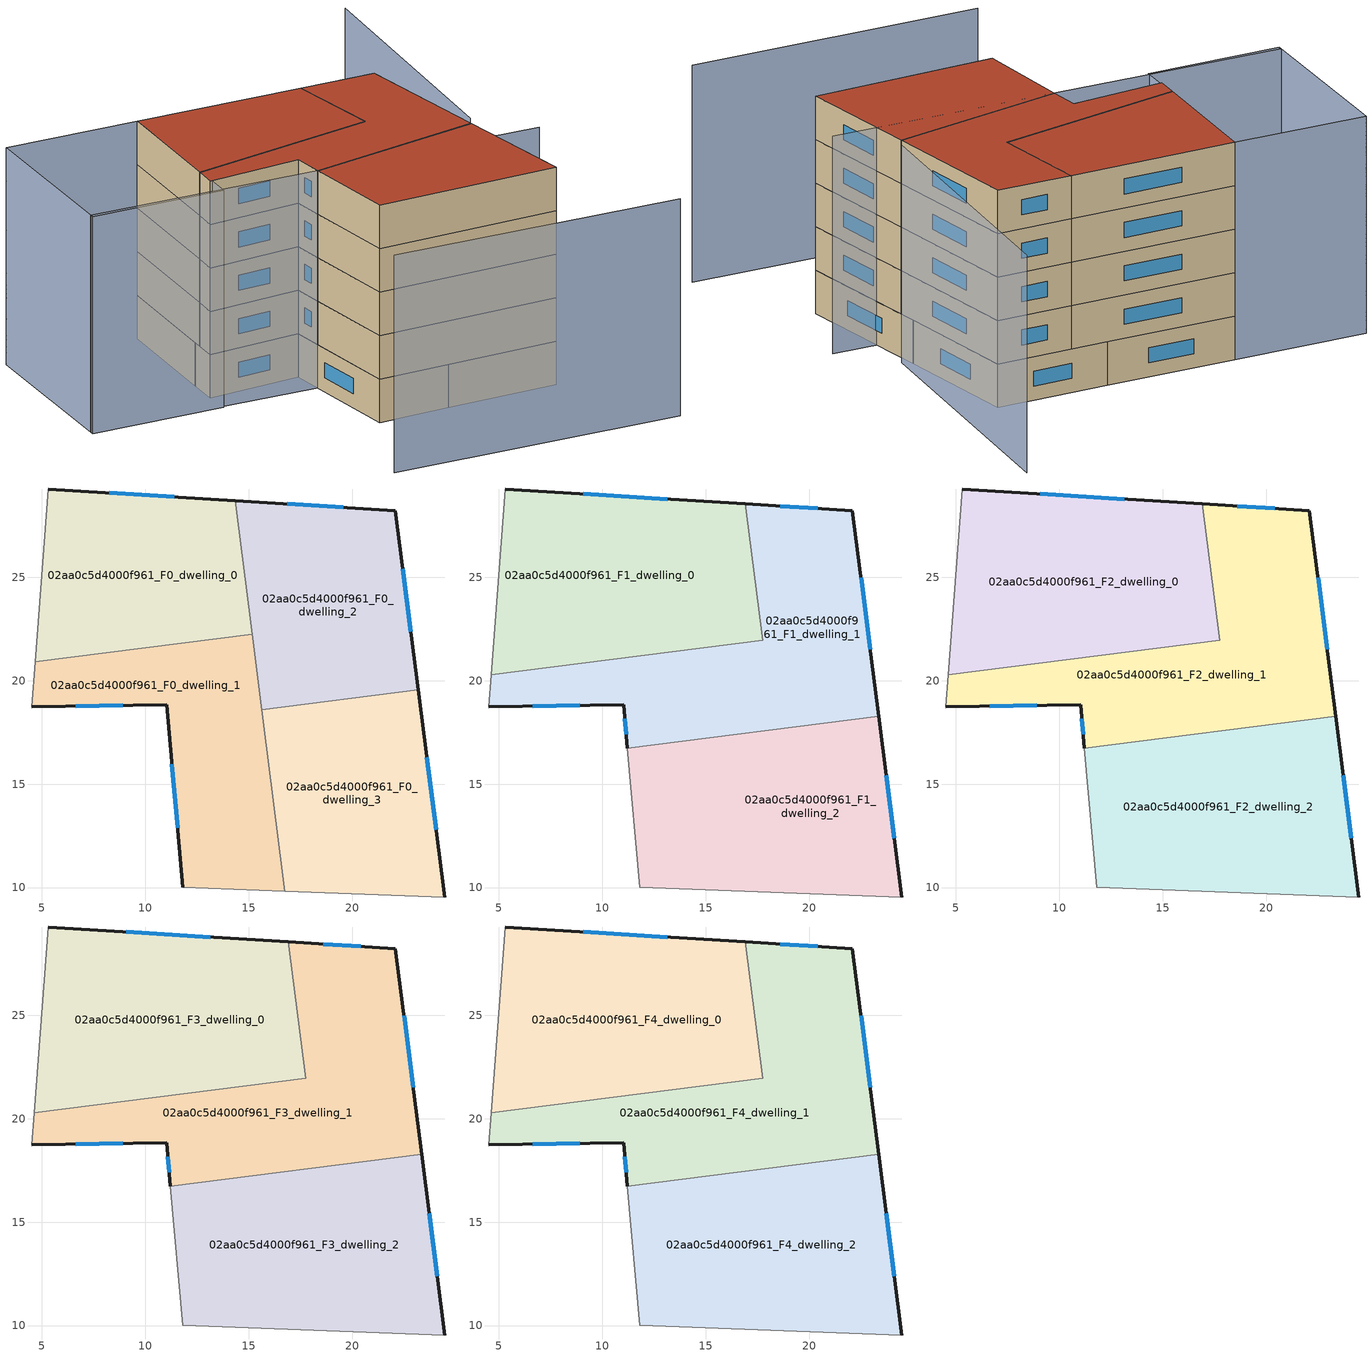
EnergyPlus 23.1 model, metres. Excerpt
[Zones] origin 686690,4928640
02aa0c5d4000f961_F0_dwelling_0
 floor ground (EU_floor_Construction): 14.34,28.72 15.16,22.26 4.67,20.92 5.31,29.28 z0
 wall outside (EU_wall_Construction): 14.34,28.72 5.31,29.28 z0:3
 wall to 02aa0c5d4000f961_F0_dwelling_1 (EU_wall_Construction): 4.67,20.92 15.16,22.26 z0:3
 wall adiabatic (EU_wall_Construction): 5.31,29.28 4.67,20.92 z0:3
 wall to 02aa0c5d4000f961_F0_dwelling_2 (EU_wall_Construction): 15.16,22.26 14.34,28.72 z0:3
 window (EU_Window_Construction): 11.4,28.9 8.25,29.1 z0.98:2.02
02aa0c5d4000f961_F0_dwelling_1
 floor ground (EU_floor_Construction): 15.16,22.26 16.75,9.83 11.81,10.01 11.03,18.84 4.5,18.75 4.67,20.92 z0
 wall outside (EU_wall_Construction): 4.5,18.75 11.03,18.84 11.81,10.01 z0:3
 wall adiabatic (EU_wall_Construction): 4.67,20.92 4.5,18.75 / 11.81,10.01 16.75,9.83 z0:3
 wall to 02aa0c5d4000f961_F0_dwelling_3 (EU_wall_Construction): 16.75,9.83 15.63,18.6 z0:3
 wall to 02aa0c5d4000f961_F0_dwelling_2 (EU_wall_Construction): 15.63,18.6 15.16,22.26 z0:3
 window (EU_Window_Construction): 11.28,15.97 11.56,12.89 / 6.62,18.78 8.91,18.81 z0.98:2.02
02aa0c5d4000f961_F0_dwelling_2
 floor ground (EU_floor_Construction): 22.1,28.23 23.21,19.56 15.63,18.6 14.34,28.72 z0
 wall outside (EU_wall_Construction): 23.21,19.56 22.1,28.23 14.34,28.72 z0:3
 wall to 02aa0c5d4000f961_F0_dwelling_3 (EU_wall_Construction): 15.63,18.6 23.21,19.56 z0:3
 window (EU_Window_Construction): 22.85,22.38 22.46,25.41 / 19.58,28.39 16.86,28.56 z0.98:2.02
02aa0c5d4000f961_F0_dwelling_3
 floor ground (EU_floor_Construction): 23.21,19.56 24.49,9.54 16.75,9.83 15.63,18.6 z0
 wall outside (EU_wall_Construction): 24.49,9.54 23.21,19.56 z0:3
 wall adiabatic (EU_wall_Construction): 16.75,9.83 24.49,9.54 z0:3
 window (EU_Window_Construction): 24.07,12.8 23.63,16.3 z0.98:2.02
02aa0c5d4000f961_F1_dwelling_0
 floor to 02aa0c5d4000f961_F0_dwelling_0 (EU_floor_Construction): 14.34,28.72 15.16,22.26 4.67,20.92 5.31,29.28 z3
 floor to 02aa0c5d4000f961_F0_dwelling_2 (EU_floor_Construction): 16.92,28.56 17.76,21.96 15.24,21.64 14.34,28.72 z3
 floor to 02aa0c5d4000f961_F0_dwelling_1 (EU_floor_Construction): 15.16,22.26 15.24,21.64 4.62,20.29 4.67,20.92 z3
 wall outside (EU_wall_Construction): 16.92,28.56 5.31,29.28 z3:6
 wall to 02aa0c5d4000f961_F1_dwelling_1 (EU_wall_Construction): 4.62,20.29 17.76,21.96 16.92,28.56 z3:6
 wall adiabatic (EU_wall_Construction): 5.31,29.28 4.62,20.29 z3:6
 window (EU_Window_Construction): 13.14,28.79 9.08,29.04 z3.98:5.02
02aa0c5d4000f961_F1_dwelling_1
 floor to 02aa0c5d4000f961_F0_dwelling_2 (EU_floor_Construction): 22.1,28.23 23.21,19.56 15.63,18.6 15.24,21.64 17.76,21.96 16.92,28.56 z3
 floor to 02aa0c5d4000f961_F0_dwelling_1 (EU_floor_Construction): 15.24,21.64 15.79,17.32 11.22,16.73 11.03,18.84 4.5,18.75 4.62,20.29 z3
 floor to 02aa0c5d4000f961_F0_dwelling_3 (EU_floor_Construction): 23.21,19.56 23.37,18.29 15.79,17.32 15.63,18.6 z3
 wall outside (EU_wall_Construction): 23.37,18.29 22.1,28.23 16.92,28.56 / 4.5,18.75 11.03,18.84 11.22,16.73 z3:6
 wall adiabatic (EU_wall_Construction): 4.62,20.29 4.5,18.75 z3:6
 wall to 02aa0c5d4000f961_F1_dwelling_2 (EU_wall_Construction): 11.22,16.73 23.37,18.29 z3:6
 window (EU_Window_Construction): 20.41,28.34 18.6,28.45 / 22.96,21.52 22.51,25 / 11.09,18.16 11.16,17.42 / 6.62,18.78 8.91,18.81 z3.98:5.02
02aa0c5d4000f961_F1_dwelling_2
 floor to 02aa0c5d4000f961_F0_dwelling_3 (EU_floor_Construction): 23.37,18.29 24.49,9.54 16.75,9.83 15.79,17.32 z3
 floor to 02aa0c5d4000f961_F0_dwelling_1 (EU_floor_Construction): 15.79,17.32 16.75,9.83 11.81,10.01 11.22,16.73 z3
 wall outside (EU_wall_Construction): 24.49,9.54 23.37,18.29 z3:6
 wall adiabatic (EU_wall_Construction): 11.22,16.73 11.81,10.01 24.49,9.54 z3:6
 window (EU_Window_Construction): 24.13,12.39 23.74,15.44 z3.98:5.02
02aa0c5d4000f961_F2_dwelling_0
 floor to 02aa0c5d4000f961_F1_dwelling_0 (EU_floor_Construction): 16.92,28.56 17.76,21.96 4.62,20.29 5.31,29.28 z6
 wall outside (EU_wall_Construction): 16.92,28.56 5.31,29.28 z6:9
 wall to 02aa0c5d4000f961_F2_dwelling_1 (EU_wall_Construction): 4.62,20.29 17.76,21.96 16.92,28.56 z6:9
 wall adiabatic (EU_wall_Construction): 5.31,29.28 4.62,20.29 z6:9
 window (EU_Window_Construction): 13.14,28.79 9.08,29.04 z6.98:8.02
02aa0c5d4000f961_F2_dwelling_1
 floor to 02aa0c5d4000f961_F1_dwelling_1 (EU_floor_Construction): 22.1,28.23 23.37,18.29 11.22,16.73 11.03,18.84 4.5,18.75 4.62,20.29 17.76,21.96 16.92,28.56 z6
 wall outside (EU_wall_Construction): 23.37,18.29 22.1,28.23 16.92,28.56 / 4.5,18.75 11.03,18.84 11.22,16.73 z6:9
 wall adiabatic (EU_wall_Construction): 4.62,20.29 4.5,18.75 z6:9
 wall to 02aa0c5d4000f961_F2_dwelling_2 (EU_wall_Construction): 11.22,16.73 23.37,18.29 z6:9
 window (EU_Window_Construction): 20.41,28.34 18.6,28.45 / 22.96,21.52 22.51,25 / 11.09,18.16 11.16,17.42 / 6.62,18.78 8.91,18.81 z6.98:8.02
02aa0c5d4000f961_F2_dwelling_2
 floor to 02aa0c5d4000f961_F1_dwelling_2 (EU_floor_Construction): 23.37,18.29 24.49,9.54 11.81,10.01 11.22,16.73 z6
 wall outside (EU_wall_Construction): 24.49,9.54 23.37,18.29 z6:9
 wall adiabatic (EU_wall_Construction): 11.22,16.73 11.81,10.01 24.49,9.54 z6:9
 window (EU_Window_Construction): 24.13,12.39 23.74,15.44 z6.98:8.02
02aa0c5d4000f961_F3_dwelling_0
 floor to 02aa0c5d4000f961_F2_dwelling_0 (EU_floor_Construction): 16.92,28.56 17.76,21.96 4.62,20.29 5.31,29.28 z9
 wall outside (EU_wall_Construction): 16.92,28.56 5.31,29.28 z9:12
 wall to 02aa0c5d4000f961_F3_dwelling_1 (EU_wall_Construction): 4.62,20.29 17.76,21.96 16.92,28.56 z9:12
 wall adiabatic (EU_wall_Construction): 5.31,29.28 4.62,20.29 z9:12
 window (EU_Window_Construction): 13.14,28.79 9.08,29.04 z9.98:11.02
02aa0c5d4000f961_F3_dwelling_1
 floor to 02aa0c5d4000f961_F2_dwelling_1 (EU_floor_Construction): 22.1,28.23 23.37,18.29 11.22,16.73 11.03,18.84 4.5,18.75 4.62,20.29 17.76,21.96 16.92,28.56 z9
 wall outside (EU_wall_Construction): 23.37,18.29 22.1,28.23 16.92,28.56 / 4.5,18.75 11.03,18.84 11.22,16.73 z9:12
 wall adiabatic (EU_wall_Construction): 4.62,20.29 4.5,18.75 z9:12
 wall to 02aa0c5d4000f961_F3_dwelling_2 (EU_wall_Construction): 11.22,16.73 23.37,18.29 z9:12
 window (EU_Window_Construction): 20.41,28.34 18.6,28.45 / 22.96,21.52 22.51,25 / 11.09,18.16 11.16,17.42 / 6.62,18.78 8.91,18.81 z9.98:11.02
02aa0c5d4000f961_F3_dwelling_2
 floor to 02aa0c5d4000f961_F2_dwelling_2 (EU_floor_Construction): 23.37,18.29 24.49,9.54 11.81,10.01 11.22,16.73 z9
 wall outside (EU_wall_Construction): 24.49,9.54 23.37,18.29 z9:12
 wall adiabatic (EU_wall_Construction): 11.22,16.73 11.81,10.01 24.49,9.54 z9:12
 window (EU_Window_Construction): 24.13,12.39 23.74,15.44 z9.98:11.02
02aa0c5d4000f961_F4_dwelling_0
 floor to 02aa0c5d4000f961_F3_dwelling_0 (EU_floor_Construction): 16.92,28.56 17.76,21.96 4.62,20.29 5.31,29.28 z12
 wall outside (EU_wall_Construction): 16.92,28.56 5.31,29.28 z12:15
 wall to 02aa0c5d4000f961_F4_dwelling_1 (EU_wall_Construction): 4.62,20.29 17.76,21.96 16.92,28.56 z12:15
 wall adiabatic (EU_wall_Construction): 5.31,29.28 4.62,20.29 z12:15
 window (EU_Window_Construction): 13.14,28.79 9.08,29.04 z12.98:14.02
 roof outside (EU_roof_Construction): 17.76,21.96 16.92,28.56 5.31,29.28 4.62,20.29 z15
02aa0c5d4000f961_F4_dwelling_1
 floor to 02aa0c5d4000f961_F3_dwelling_1 (EU_floor_Construction): 22.1,28.23 23.37,18.29 11.22,16.73 11.03,18.84 4.5,18.75 4.62,20.29 17.76,21.96 16.92,28.56 z12
 wall outside (EU_wall_Construction): 23.37,18.29 22.1,28.23 16.92,28.56 / 4.5,18.75 11.03,18.84 11.22,16.73 z12:15
 wall adiabatic (EU_wall_Construction): 4.62,20.29 4.5,18.75 z12:15
 wall to 02aa0c5d4000f961_F4_dwelling_2 (EU_wall_Construction): 11.22,16.73 23.37,18.29 z12:15
 window (EU_Window_Construction): 20.41,28.34 18.6,28.45 / 22.96,21.52 22.51,25 / 11.09,18.16 11.16,17.42 / 6.62,18.78 8.91,18.81 z12.98:14.02
 roof outside (EU_roof_Construction): 23.37,18.29 22.1,28.23 16.92,28.56 17.76,21.96 4.62,20.29 4.5,18.75 11.03,18.84 11.22,16.73 z15
02aa0c5d4000f961_F4_dwelling_2
 floor to 02aa0c5d4000f961_F3_dwelling_2 (EU_floor_Construction): 23.37,18.29 24.49,9.54 11.81,10.01 11.22,16.73 z12
 wall outside (EU_wall_Construction): 24.49,9.54 23.37,18.29 z12:15
 wall adiabatic (EU_wall_Construction): 11.22,16.73 11.81,10.01 24.49,9.54 z12:15
 window (EU_Window_Construction): 24.13,12.39 23.74,15.44 z12.98:14.02
 roof outside (EU_roof_Construction): 24.49,9.54 23.37,18.29 11.22,16.73 11.81,10.01 z15
shading: 23.75,19.01 25.75,38.05 / 8.61,2.7 28.75,1.3 / -4.73,17.95 26.78,15.57 / 5.31,29.28 4.52,17.07 / 4.52,17.07 -4.75,17.67 / -4.75,17.67 -3.96,29.88 / -3.96,29.88 5.31,29.28 z0:15
[Building]
EU S2 Campaign: North Axis=0; Terrain=City; Solar Distribution=FullExterior
[Site:Location]
Bologna: Latitude=44.5; Longitude=11.25; Time Zone=1; Elevation=37
[SizingPeriod:WeatherFileDays]
AnnualSizingPeriod: Begin Month=1; Begin Day of Month=1; End Month=12; End Day of Month=31; Day of Week for Start Day=Monday; Use Weather File Daylight Saving Period=No; Use Weather File Rain and Snow Indicators=No
[MATERIAL]
EU_InternalMass_Material: Roughness=MediumRough; Thickness=0.1; Conductivity=1; Density=1800; Specific Heat=900; Thermal Absorptance=0.9; Solar Absorptance=0.7; Visible Absorptance=0.7
[MATERIAL:NOMASS] Roughness=MediumRough; Thermal Absorptance=0.9; Solar Absorptance=0.7; Visible Absorptance=0.7
Name | Thermal Resistance
EU_wall_NoMass | 0.905828
EU_roof_NoMass | 0.37593
EU_floor_NoMass | 0.67114
[WINDOWMATERIAL:SIMPLEGLAZINGSYSTEM]
EU_Window_SimpleGlazing: UFactor=4.52486; Solar Heat Gain Coefficient=0.85; Visible Transmittance=0.85
[CONSTRUCTION]
EU_wall_Construction: EU_wall_NoMass
EU_roof_Construction: EU_roof_NoMass
EU_floor_Construction: EU_floor_NoMass
EU_InternalMass_Construction: EU_InternalMass_Material
EU_Window_Construction: EU_Window_SimpleGlazing
[ZONE] Type=1; Multiplier=1; Ceiling Height=autocalculate; Floor Area=autocalculate; Part of Total Floor Area=Yes
Name | Volume
02aa0c5d4000f961_F0_dwelling_0; 02aa0c5d4000f961_F0_dwelling_1 | 217.072
02aa0c5d4000f961_F1_dwelling_0; 02aa0c5d4000f961_F2_dwelling_0; 02aa0c5d4000f961_F3_dwelling_0; 02aa0c5d4000f961_F4_dwelling_0 | 289.419
02aa0c5d4000f961_F1_dwelling_1; 02aa0c5d4000f961_F2_dwelling_1; 02aa0c5d4000f961_F3_dwelling_1; 02aa0c5d4000f961_F4_dwelling_1 | 289.426
02aa0c5d4000f961_F0_dwelling_2 | 217.075
02aa0c5d4000f961_F1_dwelling_2; 02aa0c5d4000f961_F2_dwelling_2; 02aa0c5d4000f961_F3_dwelling_2; 02aa0c5d4000f961_F4_dwelling_2 | 289.417
02aa0c5d4000f961_F0_dwelling_3 | 217.061
[INTERNALMASS] Construction=EU_InternalMass_Construction
Name | Zone or ZoneList | Surface Area
02aa0c5d4000f961_F0_dwelling_0_EU_InternalMass | 02aa0c5d4000f961_F0_dwelling_0 | 72.3564
02aa0c5d4000f961_F0_dwelling_1_EU_InternalMass | 02aa0c5d4000f961_F0_dwelling_1 | 72.3578
02aa0c5d4000f961_F0_dwelling_2_EU_InternalMass | 02aa0c5d4000f961_F0_dwelling_2 | 72.3598
02aa0c5d4000f961_F0_dwelling_3_EU_InternalMass | 02aa0c5d4000f961_F0_dwelling_3 | 72.3556
02aa0c5d4000f961_F1_dwelling_0_EU_InternalMass | 02aa0c5d4000f961_F1_dwelling_0 | 96.4715
02aa0c5d4000f961_F1_dwelling_1_EU_InternalMass | 02aa0c5d4000f961_F1_dwelling_1 | 96.4755
02aa0c5d4000f961_F1_dwelling_2_EU_InternalMass | 02aa0c5d4000f961_F1_dwelling_2 | 96.4717
02aa0c5d4000f961_F2_dwelling_0_EU_InternalMass | 02aa0c5d4000f961_F2_dwelling_0 | 96.4715
02aa0c5d4000f961_F2_dwelling_1_EU_InternalMass | 02aa0c5d4000f961_F2_dwelling_1 | 96.4755
02aa0c5d4000f961_F2_dwelling_2_EU_InternalMass | 02aa0c5d4000f961_F2_dwelling_2 | 96.4717
02aa0c5d4000f961_F3_dwelling_0_EU_InternalMass | 02aa0c5d4000f961_F3_dwelling_0 | 96.4715
02aa0c5d4000f961_F3_dwelling_1_EU_InternalMass | 02aa0c5d4000f961_F3_dwelling_1 | 96.4755
02aa0c5d4000f961_F3_dwelling_2_EU_InternalMass | 02aa0c5d4000f961_F3_dwelling_2 | 96.4717
02aa0c5d4000f961_F4_dwelling_0_EU_InternalMass | 02aa0c5d4000f961_F4_dwelling_0 | 96.4715
02aa0c5d4000f961_F4_dwelling_1_EU_InternalMass | 02aa0c5d4000f961_F4_dwelling_1 | 96.4755
02aa0c5d4000f961_F4_dwelling_2_EU_InternalMass | 02aa0c5d4000f961_F4_dwelling_2 | 96.4717
[OTHEREQUIPMENT] Fuel Type=Electricity; Design Level Calculation Method=Watts/Area; Power per Zone Floor Area=1; Fraction Latent=0; Fraction Radiant=0; Fraction Lost=0; Carbon Dioxide Generation Rate=0; EndUse Subcategory=EU_Step8_InternalGains
Name | Zone or ZoneList or Space or SpaceList | Schedule
EU_Step8_InternalGain_02aa0c5d4000f961_F0_dwelling_0_f000 | 02aa0c5d4000f961_F0_dwelling_0 | EU_Step8_GainSchedule_02aa0c5d4000f961_F0_dwelling_0_f000
EU_Step8_InternalGain_02aa0c5d4000f961_F0_dwelling_1_f000 | 02aa0c5d4000f961_F0_dwelling_1 | EU_Step8_GainSchedule_02aa0c5d4000f961_F0_dwelling_1_f000
EU_Step8_InternalGain_02aa0c5d4000f961_F0_dwelling_2_f000 | 02aa0c5d4000f961_F0_dwelling_2 | EU_Step8_GainSchedule_02aa0c5d4000f961_F0_dwelling_2_f000
EU_Step8_InternalGain_02aa0c5d4000f961_F0_dwelling_3_f000 | 02aa0c5d4000f961_F0_dwelling_3 | EU_Step8_GainSchedule_02aa0c5d4000f961_F0_dwelling_3_f000
EU_Step8_InternalGain_02aa0c5d4000f961_F1_dwelling_0_f000 | 02aa0c5d4000f961_F1_dwelling_0 | EU_Step8_GainSchedule_02aa0c5d4000f961_F1_dwelling_0_f000
EU_Step8_InternalGain_02aa0c5d4000f961_F1_dwelling_1_f000 | 02aa0c5d4000f961_F1_dwelling_1 | EU_Step8_GainSchedule_02aa0c5d4000f961_F1_dwelling_1_f000
EU_Step8_InternalGain_02aa0c5d4000f961_F1_dwelling_2_f000 | 02aa0c5d4000f961_F1_dwelling_2 | EU_Step8_GainSchedule_02aa0c5d4000f961_F1_dwelling_2_f000
EU_Step8_InternalGain_02aa0c5d4000f961_F2_dwelling_0_f000 | 02aa0c5d4000f961_F2_dwelling_0 | EU_Step8_GainSchedule_02aa0c5d4000f961_F2_dwelling_0_f000
EU_Step8_InternalGain_02aa0c5d4000f961_F2_dwelling_1_f000 | 02aa0c5d4000f961_F2_dwelling_1 | EU_Step8_GainSchedule_02aa0c5d4000f961_F2_dwelling_1_f000
EU_Step8_InternalGain_02aa0c5d4000f961_F2_dwelling_2_f000 | 02aa0c5d4000f961_F2_dwelling_2 | EU_Step8_GainSchedule_02aa0c5d4000f961_F2_dwelling_2_f000
EU_Step8_InternalGain_02aa0c5d4000f961_F3_dwelling_0_f000 | 02aa0c5d4000f961_F3_dwelling_0 | EU_Step8_GainSchedule_02aa0c5d4000f961_F3_dwelling_0_f000
EU_Step8_InternalGain_02aa0c5d4000f961_F3_dwelling_1_f000 | 02aa0c5d4000f961_F3_dwelling_1 | EU_Step8_GainSchedule_02aa0c5d4000f961_F3_dwelling_1_f000
EU_Step8_InternalGain_02aa0c5d4000f961_F3_dwelling_2_f000 | 02aa0c5d4000f961_F3_dwelling_2 | EU_Step8_GainSchedule_02aa0c5d4000f961_F3_dwelling_2_f000
EU_Step8_InternalGain_02aa0c5d4000f961_F4_dwelling_0_f000 | 02aa0c5d4000f961_F4_dwelling_0 | EU_Step8_GainSchedule_02aa0c5d4000f961_F4_dwelling_0_f000
EU_Step8_InternalGain_02aa0c5d4000f961_F4_dwelling_1_f000 | 02aa0c5d4000f961_F4_dwelling_1 | EU_Step8_GainSchedule_02aa0c5d4000f961_F4_dwelling_1_f000
EU_Step8_InternalGain_02aa0c5d4000f961_F4_dwelling_2_f000 | 02aa0c5d4000f961_F4_dwelling_2 | EU_Step8_GainSchedule_02aa0c5d4000f961_F4_dwelling_2_f000
[ZONEVENTILATION:DESIGNFLOWRATE] Schedule=EU_AlwaysOn; Design Flow Rate Calculation Method=AirChanges/Hour; Air Changes per Hour=0.73129; Ventilation Type=Natural; Fan Pressure Rise=0; Fan Total Efficiency=1; Constant Term Coefficient=1; Temperature Term Coefficient=0; Velocity Term Coefficient=0; Velocity Squared Term Coefficient=0; Minimum Indoor Temperature=-100; Maximum Indoor Temperature=100; Delta Temperature=-100; Minimum Outdoor Temperature=-100; Maximum Outdoor Temperature=100; Maximum Wind Speed=40
Name | Zone or ZoneList or Space or SpaceList
EU_ConstantAir_02aa0c5d4000f961_F0_dwelling_0 | 02aa0c5d4000f961_F0_dwelling_0
EU_ConstantAir_02aa0c5d4000f961_F0_dwelling_1 | 02aa0c5d4000f961_F0_dwelling_1
EU_ConstantAir_02aa0c5d4000f961_F0_dwelling_2 | 02aa0c5d4000f961_F0_dwelling_2
EU_ConstantAir_02aa0c5d4000f961_F0_dwelling_3 | 02aa0c5d4000f961_F0_dwelling_3
EU_ConstantAir_02aa0c5d4000f961_F1_dwelling_0 | 02aa0c5d4000f961_F1_dwelling_0
EU_ConstantAir_02aa0c5d4000f961_F1_dwelling_1 | 02aa0c5d4000f961_F1_dwelling_1
EU_ConstantAir_02aa0c5d4000f961_F1_dwelling_2 | 02aa0c5d4000f961_F1_dwelling_2
EU_ConstantAir_02aa0c5d4000f961_F2_dwelling_0 | 02aa0c5d4000f961_F2_dwelling_0
EU_ConstantAir_02aa0c5d4000f961_F2_dwelling_1 | 02aa0c5d4000f961_F2_dwelling_1
EU_ConstantAir_02aa0c5d4000f961_F2_dwelling_2 | 02aa0c5d4000f961_F2_dwelling_2
EU_ConstantAir_02aa0c5d4000f961_F3_dwelling_0 | 02aa0c5d4000f961_F3_dwelling_0
EU_ConstantAir_02aa0c5d4000f961_F3_dwelling_1 | 02aa0c5d4000f961_F3_dwelling_1
EU_ConstantAir_02aa0c5d4000f961_F3_dwelling_2 | 02aa0c5d4000f961_F3_dwelling_2
EU_ConstantAir_02aa0c5d4000f961_F4_dwelling_0 | 02aa0c5d4000f961_F4_dwelling_0
EU_ConstantAir_02aa0c5d4000f961_F4_dwelling_1 | 02aa0c5d4000f961_F4_dwelling_1
EU_ConstantAir_02aa0c5d4000f961_F4_dwelling_2 | 02aa0c5d4000f961_F4_dwelling_2
[HVACTEMPLATE:THERMOSTAT] Constant Heating Setpoint=20; Constant Cooling Setpoint=50
EU_HeatOnly_02aa0c5d4000f961_F0_dwelling_0; EU_HeatOnly_02aa0c5d4000f961_F0_dwelling_1; EU_HeatOnly_02aa0c5d4000f961_F0_dwelling_2; EU_HeatOnly_02aa0c5d4000f961_F0_dwelling_3; EU_HeatOnly_02aa0c5d4000f961_F1_dwelling_0; EU_HeatOnly_02aa0c5d4000f961_F1_dwelling_1; EU_HeatOnly_02aa0c5d4000f961_F1_dwelling_2; EU_HeatOnly_02aa0c5d4000f961_F2_dwelling_0; EU_HeatOnly_02aa0c5d4000f961_F2_dwelling_1; EU_HeatOnly_02aa0c5d4000f961_F2_dwelling_2; EU_HeatOnly_02aa0c5d4000f961_F3_dwelling_0; EU_HeatOnly_02aa0c5d4000f961_F3_dwelling_1; EU_HeatOnly_02aa0c5d4000f961_F3_dwelling_2; EU_HeatOnly_02aa0c5d4000f961_F4_dwelling_0; EU_HeatOnly_02aa0c5d4000f961_F4_dwelling_1; EU_HeatOnly_02aa0c5d4000f961_F4_dwelling_2
[HVACTEMPLATE:ZONE:IDEALLOADSAIRSYSTEM] System Availability Schedule=EU_AlwaysOn; Maximum Heating Supply Air Temperature=50; Minimum Cooling Supply Air Temperature=13; Maximum Heating Supply Air Humidity Ratio=0.0156; Minimum Cooling Supply Air Humidity Ratio=0.0077; Heating Limit=NoLimit; Cooling Limit=NoLimit; Heating Availability Schedule=EU_AlwaysOn; Cooling Availability Schedule=EU_CoolingOff; Dehumidification Control Type=ConstantSensibleHeatRatio; Cooling Sensible Heat Ratio=0.7; Dehumidification Setpoint=60; Humidification Control Type=None; Humidification Setpoint=30; Outdoor Air Method=None; Outdoor Air Flow Rate per Person=0.00944; Outdoor Air Flow Rate per Zone Floor Area=0; Outdoor Air Flow Rate per Zone=0; Demand Controlled Ventilation Type=None; Outdoor Air Economizer Type=NoEconomizer; Heat Recovery Type=None; Sensible Heat Recovery Effectiveness=0.7; Latent Heat Recovery Effectiveness=0.65
Name | Template Thermostat
02aa0c5d4000f961_F0_dwelling_0 | EU_HeatOnly_02aa0c5d4000f961_F0_dwelling_0
02aa0c5d4000f961_F0_dwelling_1 | EU_HeatOnly_02aa0c5d4000f961_F0_dwelling_1
02aa0c5d4000f961_F0_dwelling_2 | EU_HeatOnly_02aa0c5d4000f961_F0_dwelling_2
02aa0c5d4000f961_F0_dwelling_3 | EU_HeatOnly_02aa0c5d4000f961_F0_dwelling_3
02aa0c5d4000f961_F1_dwelling_0 | EU_HeatOnly_02aa0c5d4000f961_F1_dwelling_0
02aa0c5d4000f961_F1_dwelling_1 | EU_HeatOnly_02aa0c5d4000f961_F1_dwelling_1
02aa0c5d4000f961_F1_dwelling_2 | EU_HeatOnly_02aa0c5d4000f961_F1_dwelling_2
02aa0c5d4000f961_F2_dwelling_0 | EU_HeatOnly_02aa0c5d4000f961_F2_dwelling_0
02aa0c5d4000f961_F2_dwelling_1 | EU_HeatOnly_02aa0c5d4000f961_F2_dwelling_1
02aa0c5d4000f961_F2_dwelling_2 | EU_HeatOnly_02aa0c5d4000f961_F2_dwelling_2
02aa0c5d4000f961_F3_dwelling_0 | EU_HeatOnly_02aa0c5d4000f961_F3_dwelling_0
02aa0c5d4000f961_F3_dwelling_1 | EU_HeatOnly_02aa0c5d4000f961_F3_dwelling_1
02aa0c5d4000f961_F3_dwelling_2 | EU_HeatOnly_02aa0c5d4000f961_F3_dwelling_2
02aa0c5d4000f961_F4_dwelling_0 | EU_HeatOnly_02aa0c5d4000f961_F4_dwelling_0
02aa0c5d4000f961_F4_dwelling_1 | EU_HeatOnly_02aa0c5d4000f961_F4_dwelling_1
02aa0c5d4000f961_F4_dwelling_2 | EU_HeatOnly_02aa0c5d4000f961_F4_dwelling_2
[SIZING:ZONE] Zone Cooling Design Supply Air Temperature Input Method=SupplyAirTemperature; Zone Cooling Design Supply Air Temperature=13; Zone Heating Design Supply Air Temperature Input Method=SupplyAirTemperature; Zone Heating Design Supply Air Temperature=50; Zone Cooling Design Supply Air Humidity Ratio=0.008; Zone Heating Design Supply Air Humidity Ratio=0.008; Cooling Design Air Flow Method=DesignDay; Cooling Design Air Flow Rate=0; Cooling Minimum Air Flow per Zone Floor Area=0.000762; Cooling Minimum Air Flow=0; Cooling Minimum Air Flow Fraction=0.2; Heating Design Air Flow Method=DesignDay; Heating Design Air Flow Rate=0; Heating Maximum Air Flow per Zone Floor Area=0.002032; Heating Maximum Air Flow=0.141576; Heating Maximum Air Flow Fraction=0.3; Account for Dedicated Outdoor Air System=No; Dedicated Outdoor Air System Control Strategy=NeutralSupplyAir; Dedicated Outdoor Air Low Setpoint Temperature for Design=autosize; Dedicated Outdoor Air High Setpoint Temperature for Design=autosize; Zone Load Sizing Method=Sensible Load Only No Latent Load; Zone Latent Cooling Design Supply Air Humidity Ratio Input Method=HumidityRatioDifference; Zone Cooling Design Supply Air Humidity Ratio Difference=0.005; Zone Latent Heating Design Supply Air Humidity Ratio Input Method=HumidityRatioDifference; Zone Humidification Design Supply Air Humidity Ratio Difference=0.005
02aa0c5d4000f961_F0_dwelling_0; 02aa0c5d4000f961_F0_dwelling_1; 02aa0c5d4000f961_F0_dwelling_2; 02aa0c5d4000f961_F0_dwelling_3; 02aa0c5d4000f961_F1_dwelling_0; 02aa0c5d4000f961_F1_dwelling_1; 02aa0c5d4000f961_F1_dwelling_2; 02aa0c5d4000f961_F2_dwelling_0; 02aa0c5d4000f961_F2_dwelling_1; 02aa0c5d4000f961_F2_dwelling_2; 02aa0c5d4000f961_F3_dwelling_0; 02aa0c5d4000f961_F3_dwelling_1; 02aa0c5d4000f961_F3_dwelling_2; 02aa0c5d4000f961_F4_dwelling_0; 02aa0c5d4000f961_F4_dwelling_1; 02aa0c5d4000f961_F4_dwelling_2
[SCHEDULE:CONSTANT]
Name | Hourly Value
EU_AlwaysOn | 1
EU_CoolingOff | 0
[SCHEDULE:FILE] Column Number=1; Rows to Skip at Top=0; Number of Hours of Data=8760; Column Separator=Comma; Interpolate to Timestep=No; Minutes per Item=60; Adjust Schedule for Daylight Savings=Yes
Name | File
EU_Step8_GainSchedule_02aa0c5d4000f961_F0_dwelling_0_f000 | ../../schedules/02aa0c5d4000f961/02aa0c5d4000f961_F0_dwelling_0_f000_gain.csv
EU_Step8_GainSchedule_02aa0c5d4000f961_F0_dwelling_1_f000 | ../../schedules/02aa0c5d4000f961/02aa0c5d4000f961_F0_dwelling_1_f000_gain.csv
EU_Step8_GainSchedule_02aa0c5d4000f961_F0_dwelling_2_f000 | ../../schedules/02aa0c5d4000f961/02aa0c5d4000f961_F0_dwelling_2_f000_gain.csv
EU_Step8_GainSchedule_02aa0c5d4000f961_F0_dwelling_3_f000 | ../../schedules/02aa0c5d4000f961/02aa0c5d4000f961_F0_dwelling_3_f000_gain.csv
EU_Step8_GainSchedule_02aa0c5d4000f961_F1_dwelling_0_f000 | ../../schedules/02aa0c5d4000f961/02aa0c5d4000f961_F1_dwelling_0_f000_gain.csv
EU_Step8_GainSchedule_02aa0c5d4000f961_F1_dwelling_1_f000 | ../../schedules/02aa0c5d4000f961/02aa0c5d4000f961_F1_dwelling_1_f000_gain.csv
EU_Step8_GainSchedule_02aa0c5d4000f961_F1_dwelling_2_f000 | ../../schedules/02aa0c5d4000f961/02aa0c5d4000f961_F1_dwelling_2_f000_gain.csv
EU_Step8_GainSchedule_02aa0c5d4000f961_F2_dwelling_0_f000 | ../../schedules/02aa0c5d4000f961/02aa0c5d4000f961_F2_dwelling_0_f000_gain.csv
EU_Step8_GainSchedule_02aa0c5d4000f961_F2_dwelling_1_f000 | ../../schedules/02aa0c5d4000f961/02aa0c5d4000f961_F2_dwelling_1_f000_gain.csv
EU_Step8_GainSchedule_02aa0c5d4000f961_F2_dwelling_2_f000 | ../../schedules/02aa0c5d4000f961/02aa0c5d4000f961_F2_dwelling_2_f000_gain.csv
EU_Step8_GainSchedule_02aa0c5d4000f961_F3_dwelling_0_f000 | ../../schedules/02aa0c5d4000f961/02aa0c5d4000f961_F3_dwelling_0_f000_gain.csv
EU_Step8_GainSchedule_02aa0c5d4000f961_F3_dwelling_1_f000 | ../../schedules/02aa0c5d4000f961/02aa0c5d4000f961_F3_dwelling_1_f000_gain.csv
EU_Step8_GainSchedule_02aa0c5d4000f961_F3_dwelling_2_f000 | ../../schedules/02aa0c5d4000f961/02aa0c5d4000f961_F3_dwelling_2_f000_gain.csv
EU_Step8_GainSchedule_02aa0c5d4000f961_F4_dwelling_0_f000 | ../../schedules/02aa0c5d4000f961/02aa0c5d4000f961_F4_dwelling_0_f000_gain.csv
EU_Step8_GainSchedule_02aa0c5d4000f961_F4_dwelling_1_f000 | ../../schedules/02aa0c5d4000f961/02aa0c5d4000f961_F4_dwelling_1_f000_gain.csv
EU_Step8_GainSchedule_02aa0c5d4000f961_F4_dwelling_2_f000 | ../../schedules/02aa0c5d4000f961/02aa0c5d4000f961_F4_dwelling_2_f000_gain.csv
